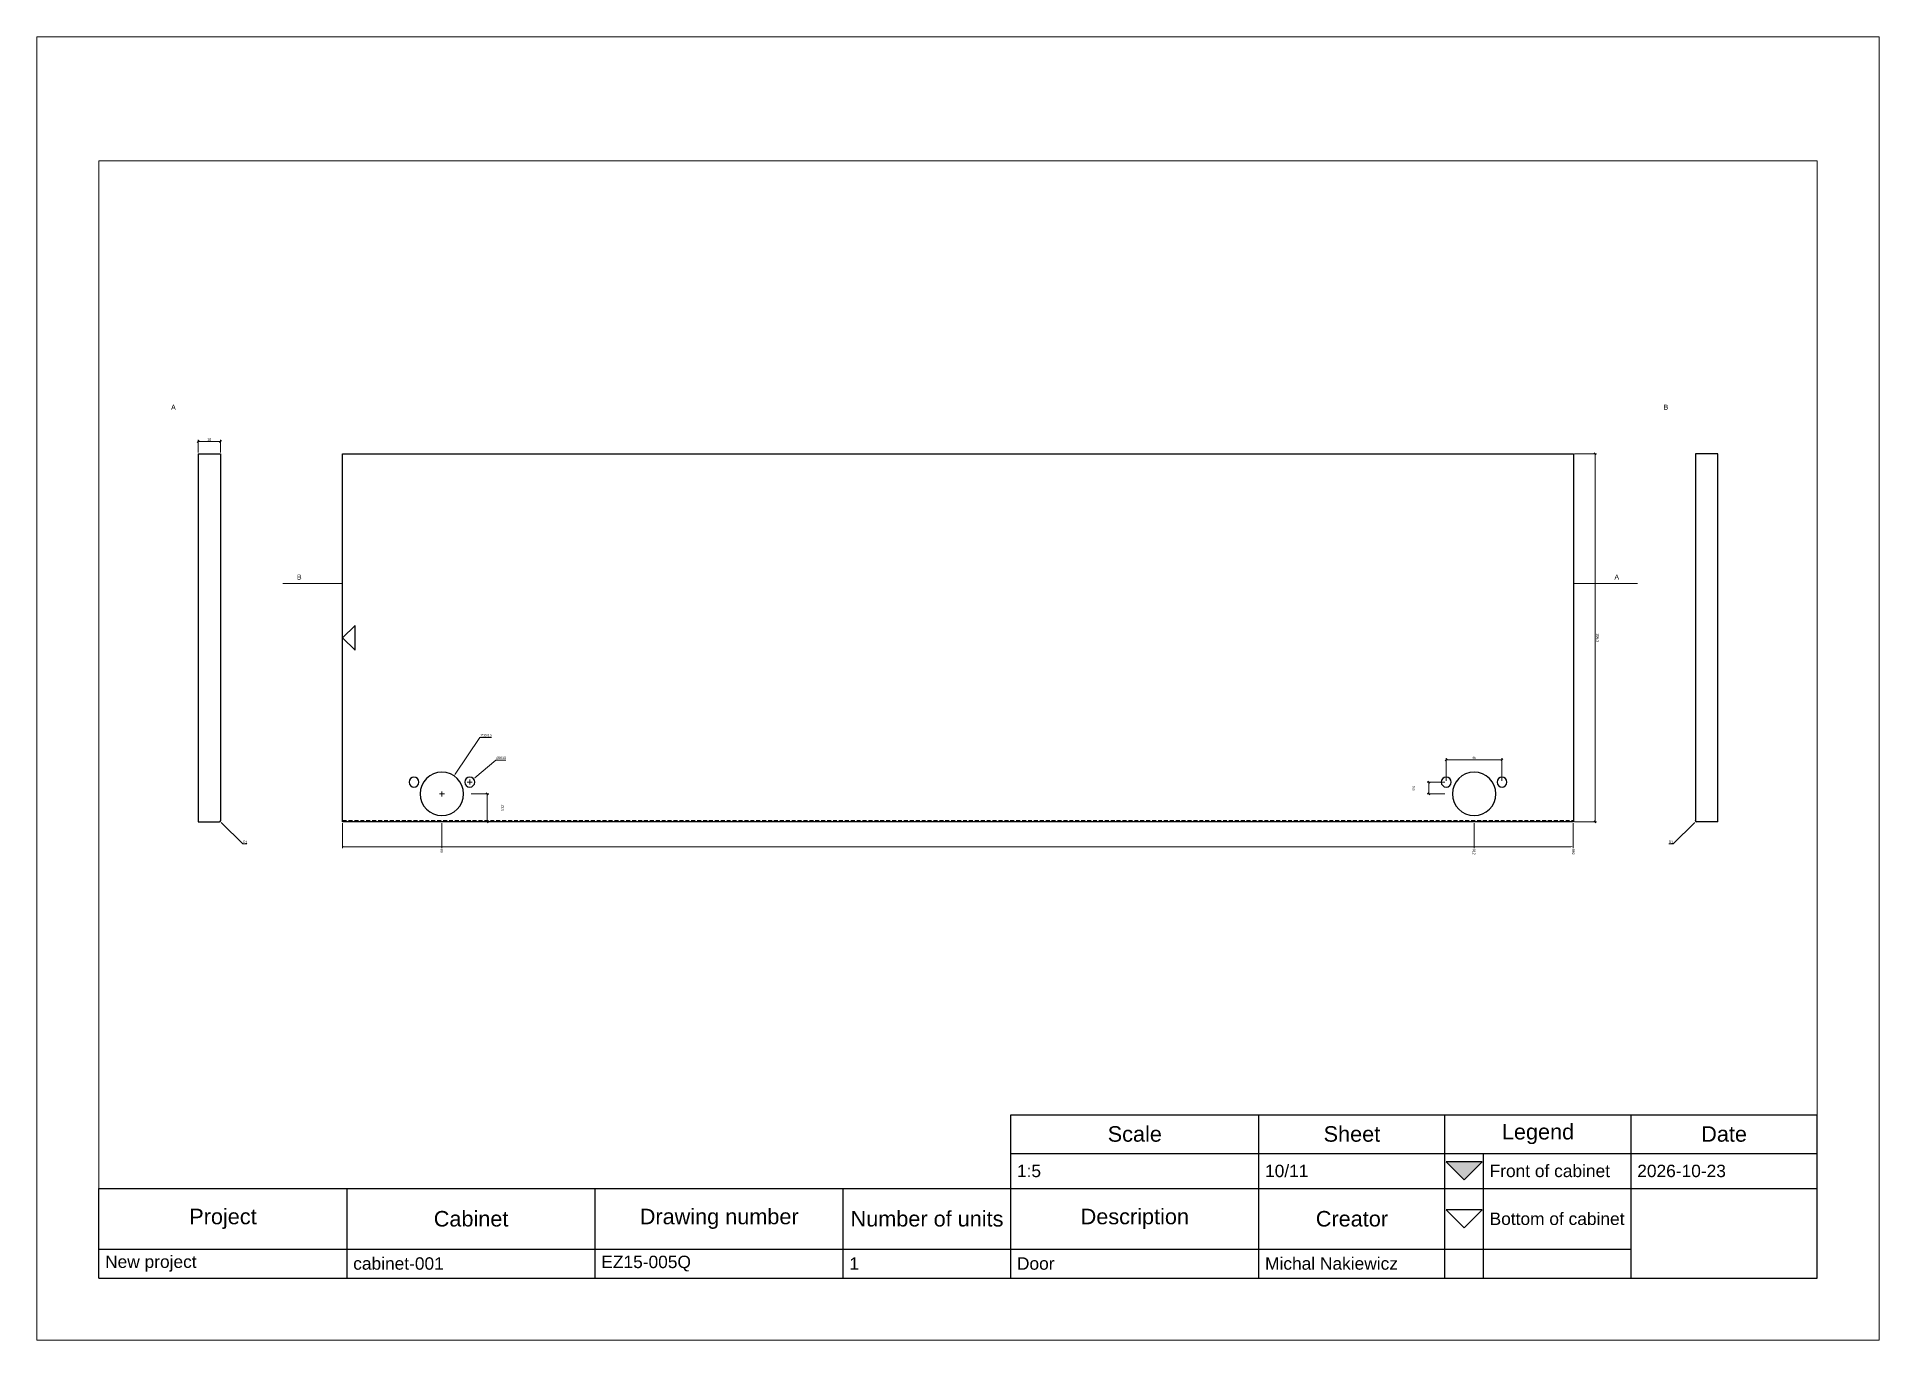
# Paper-space layout 'Door' of a CAD drawing. Header units: millimetres. Extents: x -4 to 1481, y -4 to 1046.
import ezdxf

# ---------------------------------------------------------------- set-up
doc = ezdxf.new("R2010")
doc.units = ezdxf.units.MM
doc.linetypes.add('HIDDEN2', pattern=[4.7625, 3.175, -1.5875])
doc.layers.get('0').update_dxf_attribs({"true_color": 0xc2ced6})
for name, color, linetype, true_color in [('New project_cabinet-001_Door_Machining group_View from above', 1, 'Continuous', 0xff0000), ('New project_cabinet-001_Door_Machining group_View from left', 1, 'Continuous', 0xff0000), ('New project_cabinet-001_Door_Machining group_View from right', 1, 'Continuous', 0xff0000), ('New project_cabinet-001_Door_View from above', 1, 'Continuous', 0xff0000), ('New project_cabinet-001_Door_View from right', 1, 'Continuous', 0xff0000)]:
    doc.layers.add(name, color=color, linetype=linetype, true_color=true_color)
doc.layers.add('TitleBlock', color=7, linetype='Continuous')
doc.styles.add('Blum_Dimension', font='arial.ttf', dxfattribs={"height": 2})
doc.styles.add('Blum_Titleblock_Header', font='arial.ttf', dxfattribs={"height": 2.5})
doc.styles.add('Blum_Titleblock_Value', font='arial.ttf', dxfattribs={"height": 2})
doc.styles.add('Blum_ViewInfo', font='arial.ttf', dxfattribs={"height": 4})
doc.dimstyles.new('Blum_Chain', dxfattribs={"dimtxt": 2, "dimasz": 2, "dimexe": 1.25, "dimexo": 1, "dimtad": 0, "dimjust": 4, "dimtih": 1, "dimtoh": 1, "dimtxsty": 'Blum_Dimension', "dimblk1": 'DOTSMALL', "dimsah": 1, "dimcen": 2, "dimadec": 0, "dimazin": 2, "dimtfac": 1, "dimtix": 1, "dimtmove": 0, "dimatfit": 3, "dimldrblk": 'OBLIQUE', "dimfxl": 0, "dimlwd": 5, "dimlwe": 5, "dimarcsym": 0})
doc.dimstyles.new('Blum_Default', dxfattribs={"dimtxt": 2, "dimasz": 1.5, "dimexe": 1.25, "dimexo": 1, "dimtad": 1, "dimtxsty": 'Blum_Dimension', "dimblk": 'OBLIQUE', "dimcen": 2, "dimadec": 0, "dimazin": 2, "dimtfac": 1, "dimtix": 1, "dimtmove": 0, "dimatfit": 3, "dimfxl": 0, "dimlwd": 5, "dimlwe": 5, "dimarcsym": 0})
doc.dimstyles.new('Blum_Default$3', dxfattribs={"dimtxt": 2, "dimasz": 1.5, "dimexe": 1.25, "dimexo": 1, "dimtad": 1, "dimtih": 1, "dimtoh": 1, "dimtxsty": 'Blum_Dimension', "dimsah": 1, "dimcen": 2, "dimadec": 0, "dimazin": 2, "dimtfac": 1, "dimtofl": 0, "dimtmove": 0, "dimatfit": 3, "dimfxl": 0, "dimlwd": 5, "dimlwe": 5, "dimarcsym": 0})
doc.dimstyles.new('Blum_Default$4', dxfattribs={"dimtxt": 2, "dimasz": 1.5, "dimexe": 1.25, "dimexo": 1, "dimtad": 1, "dimtih": 1, "dimtoh": 1, "dimtxsty": 'Blum_Dimension', "dimblk1": 'OBLIQUE', "dimsah": 1, "dimcen": 2, "dimadec": 0, "dimazin": 2, "dimtfac": 1, "dimtofl": 0, "dimtmove": 0, "dimatfit": 3, "dimfxl": 0, "dimlwd": 5, "dimlwe": 5, "dimarcsym": 0})
doc.dimstyles.new('Blum_ViewInfo', dxfattribs={"dimtxt": 4, "dimasz": 3, "dimexe": 1.25, "dimexo": 1, "dimtad": 1, "dimtxsty": 'Blum_ViewInfo', "dimblk": 'OBLIQUE', "dimcen": 0, "dimadec": 0, "dimazin": 2, "dimtfac": 1, "dimtofl": 0, "dimtmove": 0, "dimatfit": 2, "dimfxl": 0, "dimlwd": 20, "dimlwe": 20, "dimarcsym": 0})

# ---------------------------------------------------------------- blocks, each defined once
blk = doc.blocks.new('Blum_Trinagle_Outline')
blk.add_lwpolyline([(0, 0), (2, 2), (-2, 2)], close=True)
blk = doc.blocks.new('Blum_Trinagle_Filled')
h = blk.add_hatch(color=256)
h.dxf.hatch_style = 1
h.paths.add_polyline_path([(2, 2), (-2, 2), (0, 0)])
blk.add_lwpolyline([(0, 0), (2, 2), (-2, 2)], close=True)
blk = doc.blocks.new('*T494')
at = {"layer": 'TitleBlock', "color": 0, "linetype": 'ByBlock', "lineweight": -2, "transparency": 16777216}
for p, q in [((147, 26.32), (277, 26.32)), ((147, 0), (147, 26.32)), ((187, 0), (187, 26.32)), ((217, 0), (217, 26.32)), ((247, 0), (247, 26.32)), ((277, 0), (277, 26.32)), ((147, 20.08), (277, 20.08)), ((223.2, 0), (223.2, 20.08)), ((0, 14.42), (277, 14.42)), ((0, 0), (0, 14.42)), ((40, 0), (40, 14.42)), ((80, 0), (80, 14.42)), ((120, 0), (120, 14.42)), ((0, 4.67), (247, 4.67)), ((0, 0), (277, 0))]:
    blk.add_line(p, q, dxfattribs=at)
at = {"layer": 'TitleBlock', "color": 0, "lineweight": 0, "transparency": 16777216, "xscale": 1.45, "yscale": 1.45, "zscale": 1.45}
for name, p in [('Blum_Trinagle_Filled', (220.1, 15.8)), ('Blum_Trinagle_Outline', (220.1, 8.09))]:
    blk.add_blockref(name, p, dxfattribs=at)
at = {"layer": 'TitleBlock', "color": 0, "lineweight": 0, "transparency": 16777216}
for s, insert, char_height, width, attachment_point, style in [('Scale', (167, 23.2), 2.5, 37, 5, 'Blum_Titleblock_Header'), ('Sheet', (202, 23.2), 2.5, 27, 5, 'Blum_Titleblock_Header'), ('Legend', (232, 23.2), 2.5, 27, 5, 'Blum_Titleblock_Header'), ('Date', (262, 23.2), 2.5, 27, 5, 'Blum_Titleblock_Header'), ('1:5', (148, 17.25), 2, 38, 4, 'Blum_Titleblock_Value'), ('10/11', (188, 17.25), 2, 28, 4, 'Blum_Titleblock_Value'), ('Front of cabinet', (224.2, 17.25), 2, 21.8, 4, 'Blum_Titleblock_Value'), ('2026-10-23', (248, 17.25), 2, 28, 4, 'Blum_Titleblock_Value'), ('Project', (20, 9.54), 2.5, 37, 5, 'Blum_Titleblock_Header'), ('Cabinet', (60, 9.54), 2.5, 37, 5, 'Blum_Titleblock_Header'), ('Drawing number', (100, 9.54), 2.5, 37, 5, 'Blum_Titleblock_Header'), ('Number of units', (133.5, 9.54), 2.5, 24, 5, 'Blum_Titleblock_Header'), ('Description', (167, 9.54), 2.5, 37, 5, 'Blum_Titleblock_Header'), ('Creator', (202, 9.54), 2.5, 27, 5, 'Blum_Titleblock_Header'), ('Bottom of cabinet', (224.2, 9.54), 2, 21.8, 4, 'Blum_Titleblock_Value'), ('New project', (1, 2.33), 2, 38, 4, 'Blum_Titleblock_Value'), ('cabinet-001', (41, 2.33), 2, 38, 4, 'Blum_Titleblock_Value'), ('EZ15-005Q', (81, 2.33), 2, 38, 4, 'Blum_Titleblock_Value'), ('1', (121, 2.33), 2, 25, 4, 'Blum_Titleblock_Value'), ('Door', (148, 2.33), 2, 38, 4, 'Blum_Titleblock_Value'), ('Michal Nakiewicz', (188, 2.33), 2, 28, 4, 'Blum_Titleblock_Value')]:
    blk.add_mtext(s, dxfattribs=dict(at, insert=insert, char_height=char_height, width=width, attachment_point=attachment_point, style=style))
blk = doc.blocks.new('TitleBlock_Door')
at = {"layer": 'TitleBlock', "lineweight": 0, "transparency": 33554684}
for points in [[(-0.79, -0.79, 0), (-0.79, 209.21, 0), (296.21, 209.21, 0), (296.21, -0.79, 0)], [(9.21, 9.21, 0), (9.21, 189.21, 0), (286.21, 189.21, 0), (286.21, 9.21, 0)]]:
    blk.add_polyline3d(points, close=True, dxfattribs=at)
blk.add_blockref('*T494', (9.21, 9.21))
blk = doc.blocks.new('*D496')
at = {"layer": 'New project_cabinet-001_Door_Machining group_View from right', "color": 0, "lineweight": 5, "transparency": 16777216}
for p, q in [((162, 395.8), (144.9, 412.8)), ((165.4, 395.8), (162, 395.8))]:
    blk.add_line(p, q, dxfattribs=at)
at = {"layer": 'New project_cabinet-001_Door_Machining group_View from right', "color": 0, "lineweight": 0, "transparency": 16777216}
blk.add_solid([(145.1, 413), (144.7, 412.6), (143.8, 413.9)], dxfattribs=at)
at = {"layer": 'New project_cabinet-001_Door_Machining group_View from right', "color": 0, "lineweight": 0, "transparency": 16777216, "insert": (164, 397.4), "char_height": 2, "attachment_point": 5, "style": 'Blum_Dimension'}
blk.add_mtext('R1', dxfattribs=at)
blk = doc.blocks.new('_Oblique')
at = {"color": 0, "linetype": 'ByBlock', "lineweight": -2}
blk.add_line((-0.5, -0.5), (0.5, 0.5), dxfattribs=at)
blk = doc.blocks.new('*D499')
at = {"layer": 'New project_cabinet-001_Door_View from right', "color": 0, "lineweight": 5, "transparency": 16777216}
for p, q in [((126.1, 711.1), (126.1, 721.3)), ((126.1, 720.1), (144.1, 720.1)), ((144.1, 711.1), (144.1, 721.3))]:
    blk.add_line(p, q, dxfattribs=at)
at = {"layer": 'New project_cabinet-001_Door_View from right', "color": 0, "lineweight": 5, "transparency": 16777216, "xscale": 1.5, "yscale": 1.5, "zscale": 1.5, "rotation": 180}
blk.add_blockref('_Oblique', (126.1, 720.1), dxfattribs=at)
at = {"layer": 'New project_cabinet-001_Door_View from right', "color": 0, "lineweight": 5, "transparency": 16777216, "xscale": 1.5, "yscale": 1.5, "zscale": 1.5}
blk.add_blockref('_Oblique', (144.1, 720.1), dxfattribs=at)
at = {"layer": 'New project_cabinet-001_Door_View from right', "color": 0, "lineweight": 0, "transparency": 16777216, "insert": (135.1, 721.7), "char_height": 2, "attachment_point": 5, "style": 'Blum_Dimension'}
blk.add_mtext('18', dxfattribs=at)
blk = doc.blocks.new('*D502')
at = {"layer": 'New project_cabinet-001_Door_Machining group_View from left', "color": 0, "lineweight": 5, "transparency": 16777216}
for p, q in [((1315.1, 395.8), (1332.2, 412.8)), ((1311.6, 395.8), (1315.1, 395.8))]:
    blk.add_line(p, q, dxfattribs=at)
at = {"layer": 'New project_cabinet-001_Door_Machining group_View from left', "color": 0, "lineweight": 0, "transparency": 16777216}
blk.add_solid([(1332, 413), (1332.3, 412.6), (1333.2, 413.9)], dxfattribs=at)
at = {"layer": 'New project_cabinet-001_Door_Machining group_View from left', "color": 0, "lineweight": 0, "transparency": 16777216, "insert": (1313.1, 397.4), "char_height": 2, "attachment_point": 5, "style": 'Blum_Dimension'}
blk.add_mtext('R1', dxfattribs=at)
blk = doc.blocks.new('_DotSmall')
at = {"color": 0, "linetype": 'ByBlock', "const_width": 0.5}
blk.add_lwpolyline([(-0.0625, 0, 1), (0.0625, 0, 1)], format="xyb", close=True, dxfattribs=at)
blk = doc.blocks.new('*D505')
at = {"layer": 'New project_cabinet-001_Door_View from above', "color": 0, "lineweight": 5, "transparency": 16777216}
for p, q in [((242.5, 412.6), (242.5, 392.3)), ((322.5, 412.6), (322.5, 392.3)), ((242.5, 393.6), (320.5, 393.6))]:
    blk.add_line(p, q, dxfattribs=at)
at = {"layer": 'New project_cabinet-001_Door_View from above', "color": 0, "lineweight": 0, "transparency": 16777216}
blk.add_solid([(320.5, 393.2), (320.5, 393.9), (322.5, 393.6)], dxfattribs=at)
at = {"layer": 'New project_cabinet-001_Door_View from above', "color": 0, "lineweight": 5, "transparency": 16777216, "xscale": 2, "yscale": 2, "zscale": 2, "rotation": 180}
blk.add_blockref('_DotSmall', (242.5, 393.6), dxfattribs=at)
at = {"layer": 'New project_cabinet-001_Door_View from above', "color": 0, "lineweight": 0, "transparency": 16777216, "insert": (322.5, 390.3), "char_height": 2, "attachment_point": 5, "rotation": 270, "style": 'Blum_Dimension'}
blk.add_mtext('80', dxfattribs=at)
blk = doc.blocks.new('*D508')
at = {"layer": 'New project_cabinet-001_Door_View from above', "color": 0, "lineweight": 5, "transparency": 16777216}
for p, q in [((242.5, 412.6), (242.5, 392.3)), ((1154.5, 412.6), (1154.5, 392.3)), ((242.5, 393.6), (1152.5, 393.6))]:
    blk.add_line(p, q, dxfattribs=at)
at = {"layer": 'New project_cabinet-001_Door_View from above', "color": 0, "lineweight": 0, "transparency": 16777216}
blk.add_solid([(1152.5, 393.2), (1152.5, 393.9), (1154.5, 393.6)], dxfattribs=at)
at = {"layer": 'New project_cabinet-001_Door_View from above', "color": 0, "lineweight": 5, "transparency": 16777216, "xscale": 2, "yscale": 2, "zscale": 2, "rotation": 180}
blk.add_blockref('_DotSmall', (242.5, 393.6), dxfattribs=at)
at = {"layer": 'New project_cabinet-001_Door_View from above', "color": 0, "lineweight": 0, "transparency": 16777216, "insert": (1154.5, 389.5), "char_height": 2, "attachment_point": 5, "rotation": 270, "style": 'Blum_Dimension'}
blk.add_mtext('912', dxfattribs=at)
blk = doc.blocks.new('*D511')
at = {"layer": 'New project_cabinet-001_Door_View from above', "color": 0, "lineweight": 5, "transparency": 16777216}
for p, q in [((242.5, 412.6), (242.5, 392.3)), ((1234.5, 412.6), (1234.5, 392.3)), ((242.5, 393.6), (1232.5, 393.6))]:
    blk.add_line(p, q, dxfattribs=at)
at = {"layer": 'New project_cabinet-001_Door_View from above', "color": 0, "lineweight": 0, "transparency": 16777216}
blk.add_solid([(1232.5, 393.2), (1232.5, 393.9), (1234.5, 393.6)], dxfattribs=at)
at = {"layer": 'New project_cabinet-001_Door_View from above', "color": 0, "lineweight": 5, "transparency": 16777216, "xscale": 2, "yscale": 2, "zscale": 2, "rotation": 180}
blk.add_blockref('_DotSmall', (242.5, 393.6), dxfattribs=at)
at = {"layer": 'New project_cabinet-001_Door_View from above', "color": 0, "lineweight": 0, "transparency": 16777216, "insert": (1234.5, 389.5), "char_height": 2, "attachment_point": 5, "rotation": 270, "style": 'Blum_Dimension'}
blk.add_mtext('992', dxfattribs=at)
blk = doc.blocks.new('*D514')
at = {"layer": 'New project_cabinet-001_Door_View from above', "color": 0, "lineweight": 5, "transparency": 16777216}
for p, q in [((346, 436.1), (360.3, 436.1)), ((359, 413.6), (359, 436.1)), ((346, 413.6), (360.3, 413.6))]:
    blk.add_line(p, q, dxfattribs=at)
at = {"layer": 'New project_cabinet-001_Door_View from above', "color": 0, "lineweight": 5, "transparency": 16777216, "xscale": 1.5, "yscale": 1.5, "zscale": 1.5}
for p, rotation in [((359, 436.1), 90), ((359, 413.6), 270)]:
    blk.add_blockref('_Oblique', p, dxfattribs=dict(at, rotation=rotation))
at = {"layer": 'New project_cabinet-001_Door_View from above', "color": 0, "lineweight": 0, "transparency": 16777216, "insert": (371.5, 424.8), "char_height": 2, "attachment_point": 5, "rotation": 270, "style": 'Blum_Dimension'}
blk.add_mtext('22,5', dxfattribs=at)
blk = doc.blocks.new('*D517')
at = {"layer": 'New project_cabinet-001_Door_View from above', "color": 0, "lineweight": 5, "transparency": 16777216}
for p, q in [((1131, 445.6), (1116.8, 445.6)), ((1118, 436.1), (1118, 445.6)), ((1131, 436.1), (1116.8, 436.1))]:
    blk.add_line(p, q, dxfattribs=at)
at = {"layer": 'New project_cabinet-001_Door_View from above', "color": 0, "lineweight": 5, "transparency": 16777216, "xscale": 1.5, "yscale": 1.5, "zscale": 1.5}
for p, rotation in [((1118, 445.6), 90), ((1118, 436.1), 270)]:
    blk.add_blockref('_Oblique', p, dxfattribs=dict(at, rotation=rotation))
at = {"layer": 'New project_cabinet-001_Door_View from above', "color": 0, "lineweight": 0, "transparency": 16777216, "insert": (1105.5, 440.8), "char_height": 2, "attachment_point": 5, "rotation": 270, "style": 'Blum_Dimension'}
blk.add_mtext('9,5', dxfattribs=at)
blk = doc.blocks.new('*D520')
at = {"layer": 'New project_cabinet-001_Door_View from above', "color": 0, "lineweight": 5, "transparency": 16777216}
for p, q in [((1132, 446.6), (1132, 464.8)), ((1132, 463.6), (1177, 463.6)), ((1177, 446.6), (1177, 464.8))]:
    blk.add_line(p, q, dxfattribs=at)
at = {"layer": 'New project_cabinet-001_Door_View from above', "color": 0, "lineweight": 5, "transparency": 16777216, "xscale": 1.5, "yscale": 1.5, "zscale": 1.5, "rotation": 180}
blk.add_blockref('_Oblique', (1132, 463.6), dxfattribs=at)
at = {"layer": 'New project_cabinet-001_Door_View from above', "color": 0, "lineweight": 5, "transparency": 16777216, "xscale": 1.5, "yscale": 1.5, "zscale": 1.5}
blk.add_blockref('_Oblique', (1177, 463.6), dxfattribs=at)
at = {"layer": 'New project_cabinet-001_Door_View from above', "color": 0, "lineweight": 0, "transparency": 16777216, "insert": (1154.5, 465.2), "char_height": 2, "attachment_point": 5, "style": 'Blum_Dimension'}
blk.add_mtext('45', dxfattribs=at)
blk = doc.blocks.new('*D523')
at = {"layer": 'New project_cabinet-001_Door_Machining group_View from above', "color": 0, "lineweight": 5, "transparency": 16777216}
for p, q in [((353, 481.5), (333.1, 451.9)), ((362.6, 481.5), (353, 481.5)), ((320.5, 436.1), (324.5, 436.1)), ((322.5, 434.1), (322.5, 438.1))]:
    blk.add_line(p, q, dxfattribs=at)
at = {"layer": 'New project_cabinet-001_Door_Machining group_View from above', "color": 0, "lineweight": 0, "transparency": 16777216}
blk.add_solid([(332.9, 452), (333.3, 451.7), (332.3, 450.6)], dxfattribs=at)
at = {"layer": 'New project_cabinet-001_Door_Machining group_View from above', "color": 0, "lineweight": 0, "transparency": 16777216, "insert": (358.1, 483.2), "char_height": 2, "attachment_point": 5, "style": 'Blum_Dimension'}
blk.add_mtext('∅35/13', dxfattribs=at)
blk = doc.blocks.new('*D526')
at = {"layer": 'New project_cabinet-001_Door_Machining group_View from above', "color": 0, "lineweight": 5, "transparency": 16777216}
for p, q in [((366, 463.4), (349.2, 449.1)), ((374, 463.4), (366, 463.4)), ((343, 445.6), (347, 445.6)), ((345, 443.6), (345, 447.6))]:
    blk.add_line(p, q, dxfattribs=at)
at = {"layer": 'New project_cabinet-001_Door_Machining group_View from above', "color": 0, "lineweight": 0, "transparency": 16777216}
blk.add_solid([(349.1, 449.3), (349.4, 449), (348.1, 448.2)], dxfattribs=at)
at = {"layer": 'New project_cabinet-001_Door_Machining group_View from above', "color": 0, "lineweight": 0, "transparency": 16777216, "insert": (370.3, 465.1), "char_height": 2, "attachment_point": 5, "style": 'Blum_Dimension'}
blk.add_mtext('∅8/13', dxfattribs=at)
blk = doc.blocks.new('*D529')
at = {"layer": 'New project_cabinet-001_Door_View from above', "color": 0, "lineweight": 5, "transparency": 16777216}
for p, q in [((1235.5, 710.1), (1253.3, 710.1)), ((1252, 413.6), (1252, 710.1)), ((1235.5, 413.6), (1253.3, 413.6))]:
    blk.add_line(p, q, dxfattribs=at)
at = {"layer": 'New project_cabinet-001_Door_View from above', "color": 0, "lineweight": 5, "transparency": 16777216, "xscale": 1.5, "yscale": 1.5, "zscale": 1.5}
for p, rotation in [((1252, 710.1), 90), ((1252, 413.6), 270)]:
    blk.add_blockref('_Oblique', p, dxfattribs=dict(at, rotation=rotation))
at = {"layer": 'New project_cabinet-001_Door_View from above', "color": 0, "lineweight": 0, "transparency": 16777216, "insert": (1253.9, 561.8), "char_height": 2, "attachment_point": 5, "rotation": 270, "style": 'Blum_Dimension'}
blk.add_mtext('296,5', dxfattribs=at)

psp = doc.layouts.new('Door')

# ---------------------------------------------------------------- linework, layer by layer
at = {"linetype": 'Continuous', "lineweight": 30, "transparency": 33554684}
for p, q in [((126.136, 710.078), (126.136, 453.578)), ((126.136, 710.078), (144.136, 710.078)), ((144.136, 710.078), (144.136, 414.578)), ((242.531, 414.578), (242.531, 710.078)), ((242.531, 710.078), (1234.531, 710.078)), ((1234.531, 710.078), (1234.531, 414.578)), ((1332.927, 710.078), (1332.927, 414.578)), ((1350.927, 710.078), (1332.927, 710.078)), ((1350.927, 453.578), (1350.927, 710.078)), ((126.136, 453.578), (126.136, 449.578)), ((126.136, 449.578), (126.136, 441.578)), ((1350.927, 449.578), (1350.927, 453.578)), ((1350.927, 441.578), (1350.927, 449.578)), ((126.136, 441.578), (126.136, 418.578)), ((1350.927, 418.578), (1350.927, 441.578)), ((126.136, 418.578), (126.136, 413.578)), ((1350.927, 413.578), (1350.927, 418.578)), ((126.136, 413.578), (143.136, 413.578)), ((242.531, 413.578), (242.531, 414.578)), ((1234.531, 413.578), (242.531, 413.578)), ((1234.531, 414.578), (1234.531, 413.578)), ((1350.927, 413.578), (1333.927, 413.578))]:
    psp.add_line(p, q, dxfattribs=at)
at = {"linetype": 'HIDDEN2', "lineweight": 5, "transparency": 33554684}
psp.add_line((242.531, 414.578), (1234.531, 414.578), dxfattribs=at)
at = {"linetype": 'Continuous', "lineweight": 30, "transparency": 33554684, "extrusion": (0, 0, -1)}
for centre, radius in [((-300.031, 445.578), 4), ((-322.531, 436.078), 17.5), ((-345.031, 445.578), 4), ((-1132.031, 445.578), 4), ((-1154.531, 436.078), 17.5), ((-1177.031, 445.578), 4)]:
    psp.add_circle(centre, radius, dxfattribs=at)
at = {"linetype": 'Continuous', "lineweight": 30, "transparency": 33554684}
for centre, start, end in [((143.136, 414.578), 270, 0), ((1333.927, 414.578), 180, 270)]:
    psp.add_arc(centre, 1, start, end, dxfattribs=at)
at = {"linetype": 'Continuous', "lineweight": 30, "transparency": 33554684, "extrusion": (0, 0, -1)}
for centre, start, end in [((-143.136, 414.578), 180, 270), ((-1333.927, 414.578), 270, 0)]:
    psp.add_arc(centre, 1, start, end, dxfattribs=at)

# ---------------------------------------------------------------- block references
at = {"lineweight": 0, "transparency": 33554684, "xscale": 5, "yscale": 5, "zscale": 5}
psp.add_blockref('TitleBlock_Door', (0, 0), dxfattribs=at)
at = {"layer": 'New project_cabinet-001_Door_View from above', "lineweight": 0, "transparency": 33554684, "xscale": 5, "yscale": 5, "zscale": 5, "rotation": 270}
psp.add_blockref('Blum_Trinagle_Outline', (242.531, 561.828), dxfattribs=at)

# ---------------------------------------------------------------- texts
at = {"lineweight": 0, "transparency": 33554684, "char_height": 4, "style": 'Blum_ViewInfo'}
for s, insert, attachment_point in [('A', (104.261, 745.703), 7), ('B', (1307.274, 745.703), 7), ('B', (209.406, 608.803), 9), ('A', (1267.656, 608.803), 7)]:
    psp.add_mtext(s, dxfattribs=dict(at, insert=insert, attachment_point=attachment_point))

# ---------------------------------------------------------------- dimensions: what is measured, and where the dimension line sits
at = {"layer": 'New project_cabinet-001_Door_Machining group_View from above', "lineweight": 0, "transparency": 33554684}
for p1, p2, picture, middle in [((312.781, 421.546), (332.282, 450.61), '*D523', (358.113, 481.526)), ((341.985, 442.986), (348.078, 448.17), '*D526', (370.29, 463.401))]:
    dim = psp.add_diameter_dim_2p(p1=p1, p2=p2, dimstyle='Blum_Default$4', override={"dimscale": 0, "dimpost": '/13'}, dxfattribs=at)
    dim.commit()
    dim.dimension.update_dxf_attribs({"geometry": picture, "text_midpoint": middle, "dimtype": 163})
at = {"layer": 'New project_cabinet-001_Door_Machining group_View from left', "lineweight": 0, "transparency": 33554684}
dim = psp.add_radius_dim(center=(1333.927, 414.578), mpoint=(1333.22, 413.871), dimstyle='Blum_Default$3', override={"dimscale": 0, "dimcen": 0}, dxfattribs=at)
dim.commit()
dim.dimension.update_dxf_attribs({"geometry": '*D502', "text_midpoint": (1313.056, 395.751), "dimtype": 164})
at = {"layer": 'New project_cabinet-001_Door_Machining group_View from right', "lineweight": 0, "transparency": 33554684}
dim = psp.add_radius_dim(center=(143.136, 414.578), mpoint=(143.843, 413.871), dimstyle='Blum_Default$3', override={"dimscale": 0, "dimcen": 0}, dxfattribs=at)
dim.commit()
dim.dimension.update_dxf_attribs({"geometry": '*D496', "text_midpoint": (164.007, 395.751), "dimtype": 164})
at = {"layer": 'New project_cabinet-001_Door_View from above', "lineweight": 0, "transparency": 33554684}
dim = psp.add_linear_dim(base=(1252.031, 710.078), p1=(1234.531, 413.578), p2=(1234.531, 710.078), angle=90, dimstyle='Blum_Default', override={"dimscale": 0}, dxfattribs=at)
dim.commit()
dim.dimension.update_dxf_attribs({"geometry": '*D529', "text_midpoint": (1253.858, 561.828)})
for base, p1, p2, dimstyle, picture, middle in [((1177.031, 463.578), (1132.031, 445.578), (1177.031, 445.578), 'Blum_Default', '*D520', (1154.531, 465.22)), ((322.531, 393.578), (242.531, 413.578), (322.531, 413.578), 'Blum_Chain', '*D505', (322.531, 390.272)), ((1154.531, 393.578), (242.531, 413.578), (1154.531, 413.578), 'Blum_Chain', '*D508', (1154.531, 389.503)), ((1234.531, 393.578), (242.531, 413.578), (1234.531, 413.578), 'Blum_Chain', '*D511', (1234.531, 389.503))]:
    dim = psp.add_linear_dim(base=base, p1=p1, p2=p2, dimstyle=dimstyle, override={"dimscale": 0}, dxfattribs=at)
    dim.commit()
    dim.dimension.update_dxf_attribs({"geometry": picture, "text_midpoint": middle})
for base, p1, p2, override, picture, middle in [((1118.031, 445.578), (1132.031, 436.078), (1132.031, 445.578), {"dimscale": 0, "dimtad": 4, "dimtmove": 2}, '*D517', (1105.531, 440.828)), ((359.031, 436.078), (345.031, 413.578), (345.031, 436.078), {"dimscale": 0, "dimtmove": 2}, '*D514', (371.531, 424.828))]:
    dim = psp.add_linear_dim(base=base, p1=p1, p2=p2, angle=90, dimstyle='Blum_Default', override=override, dxfattribs=at)
    dim.commit()
    dim.dimension.update_dxf_attribs({"geometry": picture, "text_midpoint": middle, "dimtype": 160})
at = {"layer": 'New project_cabinet-001_Door_View from right', "lineweight": 0, "transparency": 33554684}
dim = psp.add_linear_dim(base=(144.136, 720.078), p1=(126.136, 710.078), p2=(144.136, 710.078), dimstyle='Blum_Default', override={"dimscale": 0}, dxfattribs=at)
dim.commit()
dim.dimension.update_dxf_attribs({"geometry": '*D499', "text_midpoint": (135.136, 721.724)})

# ---------------------------------------------------------------- leaders
at = {"lineweight": 0, "transparency": 33554684}
for points in [[(242.531, 605.678), (194.304, 605.678)], [(1234.531, 605.678), (1286.333, 605.678)]]:
    psp.add_leader(points, dimstyle='Blum_ViewInfo', override={"dimscale": 0}, dxfattribs=at)

doc.saveas('drawing.dxf')
